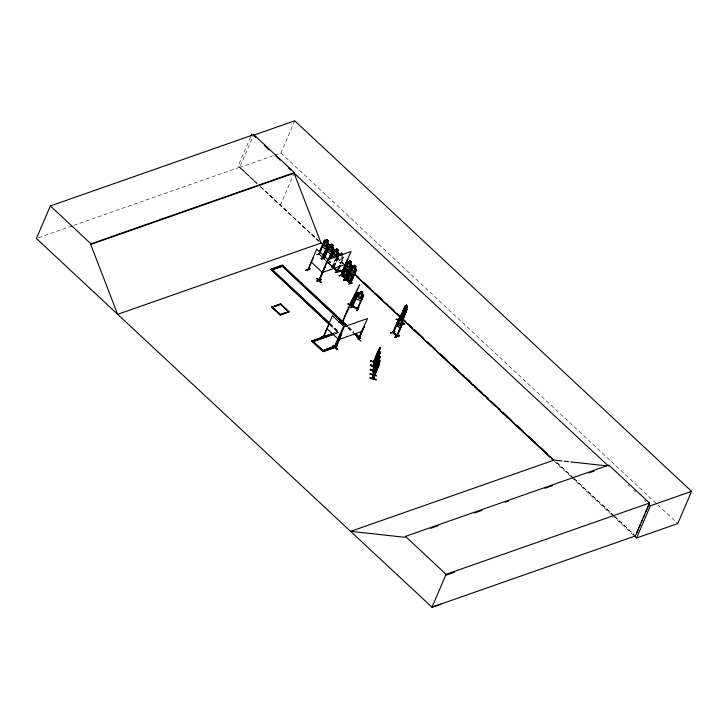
<?xml version="1.0" encoding="UTF-8"?>
<svg xmlns="http://www.w3.org/2000/svg" width="728" height="728" viewBox="0 0 728 728"><rect width="100%" height="100%" fill="white"/><g stroke="black" fill="none" stroke-linecap="round" stroke-linejoin="round"><path stroke-width="0.55" stroke-dasharray="3.64 2.73" d="M320.666 258.713L325.216 257.448L320.848 258.941M320.739 258.513L323.359 257.621M329.984 261.853L328.164 262.444M330.048 261.616L326.554 262.835M341.468 262.153L340.322 263.281L337.055 260.242L337.31 258.267M337.401 258.285L337.055 260.242M250.559 137.073L238.202 165.929L257.075 183.502M257.093 183.729L239.685 167.476L253.49 135.262M274.574 155.246L280.926 153.026L294.731 120.812M280.307 205.396L294.112 173.191M320.857 252.998L316.489 254.536M319.319 253.963C318.718 255.665 319.483 252.334 318.527 254.163L322.713 258.021L322.513 257.202M318.882 254.463L319.264 253.926M321.43 259.15L325.462 257.639M322.313 257.666L322.731 257.12L322.395 257.53M322.641 257.967L323.068 257.494M323.705 258.686L323.778 258.149L323.423 258.677M329.247 261.343L328.419 263.372L332.159 266.894L335.553 258.904M332.268 266.739L328.51 263.227L329.402 261.288M329.784 261.643L328.765 263.709L330.057 260.706M330.03 261.561L330.148 262.053L328.401 262.662M328.865 263.099L330.73 262.226L326.362 263.754M332.104 266.812L332.896 266.612M332.377 266.812L335.28 259.841M332.541 267.194L336.363 258.267M333.115 266.148L336.937 257.23M333.642 266.83L337.464 257.912M333.797 266.776L337.619 257.858M334.452 266.193L338.274 257.275M333.752 268.122L338.42 257.221M341.851 256.575L340.586 259.532L339.284 258.331M342.542 257.221L341.277 260.187L340.04 260.806M339.949 264.391L342.651 258.394L343.034 258.749L340.904 263.709M340.759 263.754L343.343 257.876L342.151 256.038M335.117 333.915L338.411 332.423L330.157 324.715M318.691 253.599L319.155 254.036M322.868 257.967L318.637 254.017M316.361 254.727L320.748 253.18M321.294 259.332L325.68 257.785M330.594 262.408L327.072 263.627M38.538 237.719L72.764 225.726M73.837 225.352L239.794 167.203L257.202 183.456M239.685 167.476L273.519 155.619M316.38 254.809L319.001 253.89M322.641 257.093L319.101 254.172L322.914 257.548M325.107 256.966L320.602 258.759L325.034 257.184M321.385 259.141L325.789 257.603M323.996 259.022L323.687 258.294M343.043 256.875L343.343 257.876M328.892 263.19L328.555 262.817L329.029 263.254M342.651 258.394L343.034 258.749M331.468 267.394L334.971 266.184M334.907 266.403L331.404 267.622L334.916 266.457M334.461 332.741L337.583 331.649L334.289 333.151M335.289 333.515L338.411 332.423M332.578 266.348L328.965 263.39L332.678 266.685M260.397 186.596L320.211 242.287L260.524 186.559M574.074 478.633L613.95 515.752M614.778 516.525L633.888 534.316M280.926 153.026L657.038 504.176M657.866 504.95L677.795 523.559M627.918 484.839L629.584 486.395M633.733 490.272L635.398 491.828M644.544 500.364L646.2 501.91M337.31 257.63L343.953 263.836M574.037 478.642L613.831 515.797M614.66 516.571L634.552 535.153M336.827 257.794L343.479 264M260.406 186.823L318.5 241.068M336.773 258.121L342.588 263.545M554.345 461.252L570.952 476.758M571.78 477.532L611.638 514.751M612.476 515.524L633.233 534.907M324.033 258.777L325.68 260.315M325.689 260.597L323.469 258.713L325.534 260.651M348.885 327.236L353.872 331.886M348.712 327.636L353.699 332.296M348.039 327.527L353.854 332.96M347.866 327.937L353.681 333.369M330.184 323.651L339.257 332.123M330.012 324.051L339.084 332.523M329.984 325.116L338.238 332.823M338.593 257.676L338.748 259.596M318.837 253.544L318.746 254.09L318.882 253.59M573.245 477.859L555.801 461.616L573.2 477.868"/><path stroke-width="1.09" d="M406.979 310.019L406.925 308.963L401.874 321.84M403.394 317.963L401.82 313.686L399.617 318.063M308.017 269.979L316.698 249.103L327.973 259.632L319.055 280.489M334.643 346.756L343.643 326.208L332.368 315.679L323.496 336.636L329.202 323.687M334.425 346.828L340.094 333.861M370.079 378.041L376.167 379.77M370.188 374.219L376.376 375.603M370.306 370.088L376.394 371.799M376.613 366.521L370.416 365.065L376.594 367.103M376.613 362.671L370.534 360.961L376.713 362.635M373.055 375.011L373.009 378.86L378.942 364.992L378.969 361.252M373.382 378.16L373.146 371.071L378.979 357.139M379.425 355.501L373.227 370.361L373.673 366.639M373.346 365.847L373.382 362.08L379.543 348.048L379.215 352.024L373.346 365.893L379.47 351.014M373.236 378.496L373.246 375.084M373.519 370.088L373.464 366.575M373.591 365.875L373.582 362.107M373.573 361.88L373.901 362.007M373.573 374.984L373.555 371.162M373.71 365.183L373.692 362.098L380.271 347.356L377.432 354.955L378.023 351.87M373.455 378.378L373.2 378.005M373.373 369.788L373.546 366.539M373.792 365.411L373.528 364.992L373.628 365.62M376.276 375.639L370.206 374.019M370.416 365.065L376.485 366.994L370.443 365.028M376.494 366.411L377.159 365.265L376.494 366.411L377.322 361.47L376.64 363.445M376.758 358.922C378.551 352.452 375.093 365.137 377.341 360.76M376.876 354.454C378.642 347.966 375.275 360.624 377.459 356.301M377.777 361.488L377.741 362.68L378.951 358.221L373.2 371.435L379.042 358.531M377.887 356.966L377.859 358.158L379.161 354.008L373.264 366.812M378.005 352.498L377.978 353.69L379.179 349.231L373.437 362.444L379.27 349.54M378.742 365.993L378.542 365.583L373.255 378.851M379.088 352.68L379.47 352.607M377.559 365.529L373.055 375.384L379.042 361.006L379.142 357.284M379.397 355.537L379.434 352.516L373.309 366.53M380.134 351.915L379.579 353.535M379.497 361.406L379.479 362.171L379.725 360.879M379.606 357.421L379.579 358.185L379.825 356.893M379.716 352.898L379.697 353.662L379.943 352.37M379.816 349.194L379.834 348.43M380.043 348.666L380.061 347.902M379.834 361.579C380.262 358.167 378.551 367.504 377.095 367.931L377.686 364.837M379.233 359.186C381.363 352.525 378.651 362.508 377.195 363.945L377.786 360.851M379.352 354.663C381.472 348.011 378.769 357.985 377.313 359.423L377.905 356.329M348.566 284.202L352.789 282.828M356.101 298.78L356.201 296.942L358.012 292.72L358.804 292.383C360.988 294.603 360.178 289.134 362.717 292.265L361.925 293.912L362.662 294.876L361.397 297.834L359.887 298.662L358.103 297.852L357.685 296.15L358.95 293.193L360.142 293.093L360.833 291.473M325.216 257.412L325.052 257.248M335.362 272.49C343.006 268.204 339.539 273.009 335.426 272.226M339.739 270.962L335.289 272.472M399.326 335.344L394.894 337.137L399.344 335.399M395.067 337.364L399.445 335.826L395.067 337.319M340.24 270.197L343.27 272.8L340.185 270.261L342.397 272.317L347.72 259.286L341.76 272.336L342.324 272.345M360.933 341.25L356.811 337.055M342.306 322.768L347.775 309.864M342.469 322.295L342.269 322.768M350.851 305.214L351.114 305.25M351.033 305.46C350.068 305.869 351.961 304.259 350.659 305.651L359.687 284.63L350.778 302.238L342.06 322.622M404.004 309.573L404.413 312.831L406.552 309.3L407.17 306.479L406.57 305.096L407.17 306.479L406.561 308.071M399.408 319.401L400.327 319.519L400.446 317.517L403.012 313.049L403.621 314.441L401.71 320.202M345.254 267.695L345.545 265.702L345.3 267.676L348.63 270.689L345.3 267.676M350.123 272.172L350.359 270.197L350.123 272.172L353.453 275.184L354.609 274.046L353.453 275.184M346.246 277.559L345.045 278.706L341.732 275.685C342.269 271.753 343.907 265.474 347.82 272.281L348.075 273.3M342.078 273.728L341.987 275.612L341.505 275.175M352.789 277.787L349.859 283.201L346.555 280.18L348.666 273.937L350.314 274.656L350.951 273.091L352.407 274.365L350.814 280.107L349.567 280.726L348.257 279.525L348.093 277.614L349.358 274.656L350.295 274.774L350.996 273.073M349.895 283.101L346.655 280.144L346.892 278.223M117.709 314.378L36.4 238.466L50.35 205.924L253.744 134.653L294.367 172.582L294.112 173.191L321.048 243.061L322.704 244.608L322.377 246.528L325.68 249.558L326.827 248.421M331.722 252.98L330.567 254.181L327.309 251.142L327.6 249.14M332.541 253.754L332.241 255.746L334.734 258.012M396.651 324.906L396.897 322.923L396.651 324.906L399.909 327.946L401.064 326.817L399.909 327.946M370.406 369.296L376.494 370.98M370.106 377.996L376.167 379.907M370.188 377.796L376.276 379.488M376.385 371.426L370.288 369.751L370.416 369.269M376.394 371.262L370.325 369.496M370.179 374.055L376.285 375.721M404.131 324.206L401.264 324.06C405.014 324.825 404.823 323.341 401.255 323.605L404.131 323.76M404.049 323.996L401.146 323.878M316.98 280.899L321.348 279.37L316.989 280.917M321.348 279.725L316.862 281.163M332.578 347.738L336.937 346.191M332.66 347.493L337.009 345.973L332.66 347.82M403.166 310.11L402.63 312.121L404.249 315.379L402.666 312.094L404.986 305.86L406.952 309M373.246 369.97L373.664 369.906M373.391 369.487L373.218 369.979M373.346 375.402L373.537 374.966M372.991 378.505L378.542 365.583M440.886 604.149L431.986 607.188L117.645 314.323L90.718 244.453L90.973 243.853L294.367 172.582M251.005 136.045L251.888 133.988M255.974 137.583L253.49 135.262L253.744 134.653M329.156 324.342L270.743 269.242L282.4 265.156L347.22 325.68M270.57 269.651L282.4 265.156M271.781 307.152L280.635 303.822L288.98 311.984L280.235 315.051L271.781 307.152L280.517 304.086L288.98 311.984M289.098 311.721L280.244 314.742L272.254 307.289L280.626 304.122M272.254 307.289L280.507 304.395L280.635 303.822M280.235 315.051L280.362 314.478L288.616 311.584L280.507 304.395M305.542 270.598L310.019 268.787L305.66 270.325M313.531 257.111L307.889 269.824M319.383 252.125L324.442 240.304L325.17 240.131L326.144 241.114L326.827 239.53L328.191 240.722L326.754 239.448L326.099 241.132L325.179 241.004L323.905 243.971L324.06 245.882L325.352 247.092L326.59 246.474L327.855 243.516L327.391 242.333L328.073 240.75M319.528 252.079L324.524 240.349L325.17 240.204M319.765 252.489L324.588 241.532L324.051 241.223L324.433 241.578M319.911 252.434L324.588 241.532M328.191 240.722L327.436 242.324L328.61 244.18L323.669 255.938M323.141 255.637L327.809 244.735L328.346 245.036L327.809 244.735M323.296 255.583L327.964 244.681M323.523 255.992L328.601 244.144M324.315 256.738L329.429 244.89L330.112 244.735L333.251 247.811M324.47 256.684L329.429 244.89M324.697 257.093L329.52 246.137L328.983 245.827L329.365 246.191M324.852 257.039L329.52 246.137M329.029 259.559L333.588 248.776L332.377 246.929C334.525 245.518 330.858 242.26 331.031 245.736L330.112 245.618L328.847 248.576L328.992 250.487L330.284 251.697L331.522 251.078L333.124 245.336M341.96 271.863L341.905 272.472L351.078 251.46L327.764 259.632L318.837 280.362L319.674 279.88L319.219 280.043M319.428 280.362L324.943 267.458L324.406 267.458L324.943 267.458M328.073 260.242L332.751 249.34L333.278 249.649L332.751 249.34M328.228 260.196L332.896 249.285M328.455 260.606L333.533 248.749L333.342 247.757M330.521 258.367L334.316 249.513L335.044 249.349L336.017 250.323L336.673 248.648L338.056 249.941L337.373 251.524M330.676 258.313L334.07 250.386L334.452 250.741L331.058 258.668M330.903 258.722L334.452 250.741M316.544 278.542C319.683 278.233 324.943 287.724 316.571 278.506M335.963 250.341L335.044 250.223L333.779 253.18L333.925 255.1L335.226 256.311L336.463 255.683L338.056 249.941M336.409 256.92L337.838 253.899L337.364 256.238M336.564 256.866L337.838 253.899M337.019 256.802L338.529 253.38L337.31 251.533M337.892 256.92C338.302 255.446 339.375 252.27 340.786 254.836L341.487 253.144L342.806 254.445L341.441 253.162M338.038 256.866L338.893 254.882L339.275 255.237L338.893 254.882M337.692 271.116L333.788 267.74M340.058 265.684L337.555 271.68L333.797 267.704M339.248 266.321L336.973 271.389L337.137 270.88M333.788 267.886L337.492 271.189L337.346 271.717L339.903 265.738M339.403 275.739L342.833 274.447M318.091 346.064L322.923 350.577L334.561 346.473L335.39 347.247L322.877 351.624L311.602 341.095L333.424 333.106M312.449 340.804L323.733 351.333M341.559 274.765C341.632 274.929 342.278 275.366 345.636 279.106L351.615 265.292L350.368 263.463L351.124 261.871L349.658 260.597L349.003 262.28L348.066 262.162L346.801 265.129L346.965 267.039L348.284 268.232L349.54 267.613L351.124 261.871M349.049 262.262L347.365 261.452L341.423 275.321M341.978 275.184L341.778 275.657L342.142 275.084M347.311 262.744L346.928 262.389L347.465 262.681L341.732 275.685M343.643 271.608L347.465 262.681M345.518 270.261L346.2 268.668M346.792 271.48L347.584 269.861L346.128 268.596L345.472 270.279L344.544 270.161L343.279 273.118L343.434 275.029L344.754 276.231L346 275.612L347.265 272.645L346.91 271.453M344.107 280.507L346.674 279.443L344.107 280.507L343.725 279.661L348.02 278.05M345.827 279.088L345.209 278.769L350.769 265.866L351.305 266.166L350.769 265.866M346.246 276.713L345.209 278.769M347.092 274.729L350.914 265.811M347.975 273.291L345.036 278.624M351.615 265.292L345.682 279.152M321.33 336.909L325.452 335.517M346.455 279.734L346.528 279.206M346.519 280.098L346.746 279.625C345.29 278.924 347.429 280.99 346.719 279.634M346.655 280.162L352.279 267.185L351.742 266.885L352.134 267.24M348.029 277.095L352.279 267.185M321.23 337.091L325.662 335.371M351.606 275.976L352.288 274.392M355.937 266.366L354.354 272.108L353.098 272.736L351.779 271.535L351.615 269.624L352.88 266.666L353.817 266.776L354.518 265.083L355.937 266.366L355.255 267.95M350.45 283.601L346.219 279.77L352.179 265.947L352.871 265.793L356.174 268.778L356.392 269.815L350.496 283.647L350.059 283.31L355.583 270.37L356.119 270.661L355.583 270.37M355.728 270.306L350.059 283.31M350.359 283.583L356.438 269.797M322.904 350.559L334.734 346.073L336.172 346.928L335.599 346.883M322.877 351.624L335.763 347.256L341.286 334.37L335.917 347.447L341.441 334.507M338.966 321.903C357.448 329.538 326.599 316.525 344.826 324.524M348.002 304.04L353.954 306.488L348.093 303.84M333.278 345.509L337.51 349.422M350.851 305.778L356.538 292.556M351.924 306.479L357.958 292.674M352.206 305.887L352.57 306.77L358.094 293.748L357.512 293.621L358.094 293.748M337.009 345.936L332.651 347.857M362.762 295.868L363.29 296.105L362.762 295.868L357.23 308.927C356.675 307.68 358.986 308.581 357.63 309.109L363.636 295.277L362.016 293.885M358.786 307.198L357.111 310.501M363.718 295.277L361.871 299.572L360.515 300.782M358.249 339.385L359.041 338.911M358.731 339.212L358.294 339.366L364.209 326.335L358.813 339.394M364.355 326.472L358.394 339.521L358.84 339.357M354.509 334.143L359.496 338.802L360.524 338.101L355.537 333.442M359.496 338.802L360.524 338.101M376.622 362.808L370.616 360.915M370.507 365.383L376.494 367.139L376.394 370.388L377.122 369.269M379.625 349.249L380.244 347.447L379.47 350.204M379.061 353.699L373.601 366.639L373.573 365.52M380.153 351.815L373.273 366.876M379.17 356.511L373.191 370.325M380.034 356.338L373.455 371.153L373.273 374.11M379.388 358.231L380.016 356.438M398.161 319.601L396.36 319.255M390.718 332.933L394.74 331.449M373.091 374.82L379.233 360.005M373.082 375.357L379.934 360.324M378.942 362.517L377.641 366.657C378.933 366.193 378.687 361.352 378.833 362.553M393.111 331.977L392.756 332.56L398.716 318.673L399.408 318.518L402.639 321.539L402.884 322.559L396.942 336.409L392.765 332.505L393.156 331.968L397.306 335.863L393.484 332.505M373.291 378.587L378.751 365.647M392.92 332.041L393.184 332.896L398.817 319.92L398.28 319.619L398.662 319.974M398.817 319.92L393.138 332.86M399.035 319.683L405.441 305.742M404.759 306.806L398.134 322.358L398.289 324.279L399.581 325.48L400.819 324.861L402.093 321.903L401.619 320.729L402.42 319.119L401.01 317.936M401.547 315.124L405.269 306.615L405.833 306.779L406.57 305.096M376.285 375.775L370.206 374.065M400.327 319.519L401.028 317.817L553.653 460.233M401.383 319.51L402.648 316.553L402.038 315.251L400.355 319.401M403.012 313.049L403.667 314.432L402.984 316.016M402.111 320.475L406.561 310.565L402.074 321.849M401.874 321.366L406.133 311.557M396.906 335.49L396.478 336.027L396.678 335.499M396.514 336.072L402.193 323.068L402.575 323.432L397.097 336.354L392.911 332.45M397.033 335.863L396.887 336.4M649.476 503.039L446.082 574.31L431.986 607.188L635.38 535.926L649.476 503.039L608.854 465.11L405.46 536.381L405.05 537.319L350.741 531.331M636.873 532.778L638.201 529.684M639.084 527.618L640.403 524.533M641.295 522.467L642.615 519.373M643.497 517.317L644.826 514.223M645.709 512.166L647.028 509.072M647.92 507.016L648.803 504.95M634.061 535.681L636.554 538.01L650.359 505.796L691.6 491.345L294.731 120.812L253.49 135.262M691.6 491.345L677.795 523.559L636.554 538.01M339.057 321.703L344.908 324.36M339.148 321.494L345.017 324.106M342.024 322.659L342.251 322.186M345.254 315.124L354.163 297.515M356.11 296.96L356.028 298.808L360.551 300.819L361.889 299.536M351.196 307.798L352.752 304.704M350.832 307.908L352.507 304.604M357.994 292.756L358.804 292.383M363.272 294.412L358.786 292.419M356.966 310.729L358.767 307.161M350.65 283.565L346.401 279.716M350.841 283.119L346.801 279.825L350.623 283.128M370.416 365.583L376.503 367.276M333.351 345.272L337.619 349.194M337.291 349.522L333.069 345.554M404.195 315.288L405.077 314.214M404.195 315.37L405.141 314.223M325.625 249.486L326.79 248.375M348.585 270.707L349.749 269.506M390.608 333.106L394.958 331.586M335.399 347.356L344.253 326.681L367.567 318.509L358.294 339.312M347.365 261.452L348.057 261.361M348.011 261.379L351.36 264.282M352.825 265.802L352.17 266.029M339.084 275.776L342.715 274.629M341.86 275.038L339.248 275.921M342.133 275.275L345.836 278.633M345.964 278.533L345.345 278.378M347.948 278.269L343.616 279.925L347.274 278.797M343.871 280.289L347.301 278.988M347.584 269.861L346.155 268.687M349.304 273.801L352.589 276.813M351.679 275.967L352.889 277.796L352.634 276.776M347.866 259.423L347.329 259.432M342.005 271.79L342.242 272.008M305.651 270.325L310.019 268.787M334.543 346.446L334.844 346.528M90.718 244.453L294.112 173.191L608.453 466.047M117.645 314.323L321.521 242.888L323.186 244.444M330.057 244.754L331.076 245.718M334.998 249.431L338.274 252.361M338.22 254.254L337.683 253.945M339.858 254.718L340.804 254.727M322.24 272.518L345.554 264.346M336.973 271.335L337.319 270.771M311.602 341.095L331.176 334.243M334.243 333.879L313.277 341.569L334.07 334.279M338.729 339.567L362.044 331.395M402.639 321.539L402.784 322.55M402.193 323.068L402.575 323.432M350.259 531.504L554.135 460.069L561.898 460.924M430.685 528.337L438.165 525.716M474.474 512.994L481.945 510.374M505.441 502.147L508.654 501.019M544.963 488.297L552.434 485.676M588.752 472.954L594.084 471.08M445.682 575.247L454.581 572.199M401.437 313.814L401.883 313.686M342.306 271.68L342.169 272.163M352.043 306.388L357.83 309.018M357.685 309.109L352.034 306.552M396.25 319.519L399.026 319.401M398.171 319.51L396.159 319.274M564.109 461.17L568.55 461.652M570.761 461.898L606.233 465.811M341.751 274.747L341.55 275.22L345.782 279.033M337.401 271.726L333.642 268.223M373.564 374.128L373.064 374.511L373.555 374.665M348.039 303.949L353.899 306.597M360.815 291.509L362.608 292.328M352.643 306.27C348.084 304.149 367.021 312.94 352.771 306.16M349.677 260.697L351.051 261.88M264.264 145.318L269.242 149.968M275.876 156.156L280.016 160.033M288.306 167.768L290.8 170.088M648.694 504.24L650.359 505.796M331.713 244.153L333.051 245.345M336.645 248.758L337.992 249.95M339.812 253.863L340.831 254.818M325.125 240.222L328.319 243.198M354.754 273.919L358.904 277.796M363.891 282.446L370.534 288.652M375.521 293.311L382.164 299.517M386.322 303.394L387.988 304.941M389.644 306.497L393.803 310.374M397.124 313.477L400.446 316.58M402.939 318.9L406.26 322.004M407.926 323.56L412.075 327.436M414.569 329.766L423.705 338.293M427.864 342.169L435.335 349.158M440.322 353.808L446.965 360.014M451.952 364.664L458.594 370.871M462.753 374.747L464.409 376.303M466.075 377.85L471.062 382.509M473.555 384.83L476.876 387.933M478.533 389.489L482.691 393.366M484.348 394.913L488.506 398.789M491 401.119L500.136 409.655M503.458 412.758L511.766 420.511M516.753 425.161L523.396 431.367M528.382 436.026L535.863 443.006M540.012 446.883L547.492 453.863M550.814 456.966L553.307 459.295M344.308 264.774L345.964 266.33M354.272 274.083L399.963 316.744M356.702 276.731L396.56 313.941M398.225 315.497L399.881 317.044M403.203 320.147L407.361 324.024M409.846 326.344L418.982 334.88M421.476 337.201L431.44 346.51M433.934 348.83L472.963 385.267M474.62 386.823L483.756 395.349M487.078 398.453L495.386 406.206M498.707 409.309L508.672 418.609M510.328 420.156L550.186 457.375M551.851 458.922L553.508 460.478M396.705 324.879L399.899 327.864M311.175 261.989L322.449 272.518M282.227 265.565L285.54 268.659M289.699 272.536L298.007 280.298M300.5 282.628L329.593 309.791M331.258 311.338L340.404 319.874M342.897 322.204L347.047 326.08M355.364 333.843L360.351 338.502M347.201 326.754L282.373 266.23L346.2 326.381M354.682 333.743L359.668 338.393M329.356 322.877L272.418 269.715L275.539 273.2M278.842 276.276L286.268 283.21M290.399 287.069L319.283 314.032M321.758 316.343L328.355 322.504M270.743 269.242L329.329 323.942M326.845 328.565L338.12 339.093M311.775 340.695L323.05 351.224M272.372 307.016L280.362 314.478M271.89 306.879L280.353 314.778M405.46 536.381L446.082 574.31M50.35 205.924L90.973 243.853M358.704 307.407L357.039 310.71M351.269 264.337L351.515 265.292M338.183 252.416L338.42 253.371M377.159 365.438L376.467 367.403L377.222 365.456M271.562 270.015L283.219 265.929L271.562 270.015M325.871 241.66L324.597 244.617L325.898 245.827L327.163 242.87L325.871 241.66M326.89 240.022L327.5 241.332L326.89 240.022M330.803 246.264L329.538 249.222L330.831 250.432L332.095 247.475L330.803 246.264M331.832 244.626L332.432 245.937L331.832 244.626M335.735 250.869L334.471 253.826L335.763 255.037L337.037 252.079L335.735 250.869M336.764 249.24L337.373 250.541L336.764 249.24M341.578 253.735L342.187 255.037L341.578 253.735M345.245 270.807L343.98 273.764L345.29 274.966L346.564 272.008L345.245 270.807M348.776 262.808L347.502 265.766L348.83 266.967L350.095 264.009L348.776 262.808M346.273 269.169L346.892 270.47L346.273 269.169M349.804 261.17L350.432 262.471L349.804 261.17M350.068 275.302L348.794 278.26L350.113 279.461L351.378 276.504L350.068 275.302M353.59 267.303L352.325 270.261L353.644 271.462L354.918 268.505L353.59 267.303M351.096 273.664L351.715 274.966L351.096 273.664M354.618 265.675L355.246 266.967L354.618 265.675M359.914 293.63L358.64 296.587L360.433 297.397L361.707 294.44L359.914 293.63M361.024 291.919L360.797 292.447L361.952 292.974L362.18 292.447L361.024 291.919M400.1 320.047L398.835 323.005L400.127 324.215L401.392 321.257L400.1 320.047M402.939 313.641L403.112 314.996L402.939 313.641M405.605 307.307L404.331 310.264L404.95 311.566L406.224 308.599L405.605 307.307M406.506 305.687L406.679 307.052L406.506 305.687M401.128 318.409L401.729 319.719L401.128 318.409M316.78 278.405L321.039 282.4L316.78 278.405"/></g></svg>
